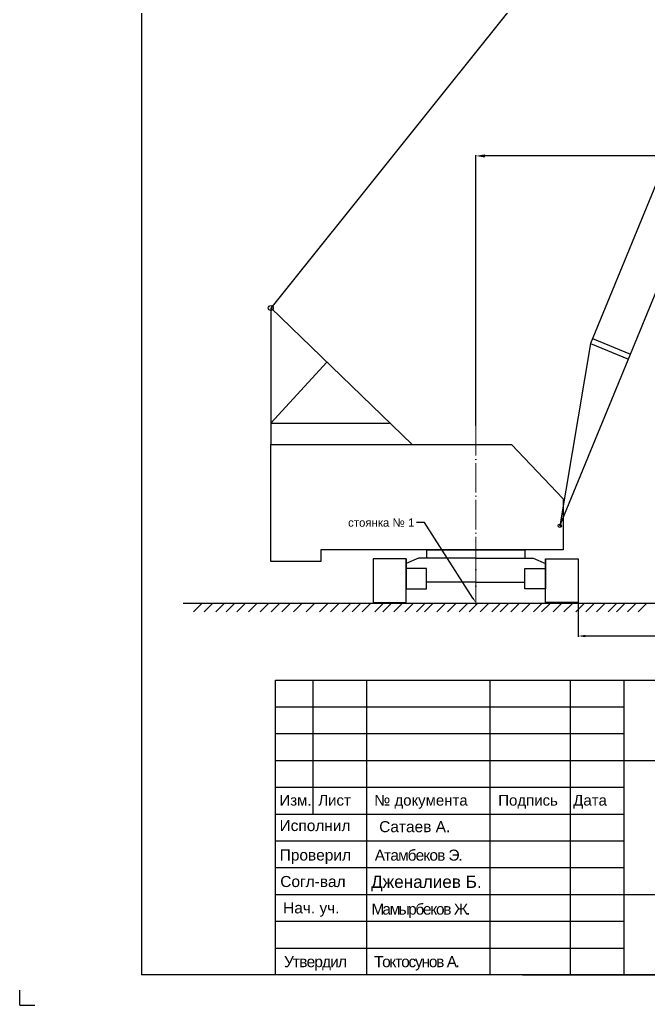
# Model space of a CAD drawing. Header units: millimetres. Extents: x 155577 to 993706, y -295114 to -113927.
# Drawn here: x 820903 to 836234, y -282929 to -258874 of the extents above; entities that cross this region are included whole.
import ezdxf
from ezdxf import colors
from ezdxf.entities.mleader import LeaderData, LeaderLine
from ezdxf.math import Vec2, Vec3

# ---------------------------------------------------------------- set-up
doc = ezdxf.new("R2010")
doc.units = ezdxf.units.MM
doc.linetypes.add('ACAD_ISO04W100', pattern=[30, 24, -3, 0, -3])
doc.layers.add('ось', color=160, linetype='Continuous', lineweight=15)
doc.layers.add('размер', color=84, linetype='Continuous', lineweight=18)
doc.styles.get("Standard").update_dxf_attribs({"font": 'arial.ttf'})
doc.dimstyles.new('ISO-25', dxfattribs={"dimtxt": 170, "dimasz": 170, "dimexe": 20, "dimexo": 10, "dimgap": 40, "dimtad": 1, "dimtxsty": 'Standard', "dimcen": 2.5, "dimadec": 0, "dimazin": 0, "dimtfac": 1, "dimtmove": 0, "dimatfit": 3, "dimfxl": 0, "dimarcsym": 0})

# ---------------------------------------------------------------- blocks, each defined once
blk = doc.blocks.new('*D83')
at = {"layer": 'Defpoints', "color": 0, "transparency": 16777216}
for p in [(834526, -273101), (839526, -273101), (834526, -273917)]:
    blk.add_point(p, dxfattribs=at)
at = {"layer": 'размер', "color": 0, "lineweight": -2, "transparency": 16777216}
for p, q in [((834526, -273111), (834526, -273937)), ((839526, -273111), (839526, -273937)), ((839356, -273917), (834696, -273917))]:
    blk.add_line(p, q, dxfattribs=at)
at = {"layer": 'размер', "color": 0, "transparency": 16777216}
for points in [[(834696, -273888), (834696, -273945), (834526, -273917)], [(839356, -273888), (839356, -273945), (839526, -273917)]]:
    blk.add_solid(points, dxfattribs=at)
at = {"layer": 'размер', "color": 0, "transparency": 16777216, "insert": (837123, -273790), "char_height": 170, "attachment_point": 5}
blk.add_mtext('5000', dxfattribs=at)
blk = doc.blocks.new('стрела ДЭК -50 30 м')
for p, q in [((307292, 19005), (312744, 48506)), ((311398, 46721), (307108, 23514)), ((307132, 23643), (308115, 23461)), ((307108, 23514), (308092, 23332)), ((307108, 23514), (307292, 19005))]:
    blk.add_line(p, q)
blk = doc.blocks.new('ходовка ДЭК -50')
at = {"lineweight": 30}
for p, q in [((580953, 8672), (580953, 8472)), ((580953, 8672), (583352, 8672)), ((583352, 8672), (583352, 8472)), ((580452, 8457), (579652, 8457)), ((579652, 8457), (579652, 7387)), ((580753, 8472), (580452, 8339)), ((580452, 7387), (580452, 8457)), ((582152, 8472), (580753, 8472)), ((582152, 8472), (583552, 8472)), ((583552, 8472), (583852, 8339)), ((583852, 8457), (584652, 8457)), ((583852, 7387), (583852, 8457)), ((584652, 8457), (584652, 7387)), ((582152, 7882), (580952, 7882)), ((582152, 7882), (582152, 7882)), ((582152, 7882), (583352, 7882)), ((582152, 7882), (582152, 7882)), ((579652, 7387), (580452, 7387)), ((584652, 7387), (583852, 7387))]:
    blk.add_line(p, q, dxfattribs=at)
for p, q in [((580452, 8457), (580452, 8222)), ((583852, 8457), (583852, 8222))]:
    blk.add_line(p, q)
for points in [[(580952, 8222), (580452, 8222), (580452, 7722), (580952, 7722)], [(583352, 8222), (583852, 8222), (583852, 7722), (583352, 7722)]]:
    blk.add_lwpolyline(points, close=True, dxfattribs=at)
blk = doc.blocks.new('корпус ДЭК-50')
at = {"lineweight": 30}
for p, q in [((537296, 11242), (533847, 14577)), ((533847, 14577), (533847, 11242)), ((533847, 11767), (535212, 13257)), ((533847, 11767), (536741, 11767)), ((533847, 8391), (533847, 11242)), ((533847, 11242), (539715, 11242)), ((539715, 11242), (540977, 9922)), ((540977, 9922), (540977, 8672)), ((540977, 8672), (535070, 8672)), ((535070, 8672), (535070, 8391)), ((535070, 8391), (533847, 8391))]:
    blk.add_line(p, q, dxfattribs=at)
blk.add_line((533847, 8391), (533847, 8672))
at = {"color": 70, "lineweight": 30}
for centre, radius in [((533847, 14577), 60.4), ((540897, 9261), 40.4)]:
    blk.add_circle(centre, radius, dxfattribs=at)
at = {"layer": 'ось', "linetype": 'ACAD_ISO04W100', "ltscale": 30}
blk.add_line((538847, 11693), (538847, 7633), dxfattribs=at)
blk = doc.blocks.new('*D90')
at = {"layer": 'Defpoints', "color": 0, "transparency": 16777216}
for p in [(832026, -262199), (845439, -263050), (832026, -268795)]:
    blk.add_point(p, dxfattribs=at)
at = {"layer": 'размер', "color": 0, "lineweight": -2, "transparency": 16777216}
for p, q in [((832026, -268785), (832026, -262179)), ((845439, -263040), (845439, -262179)), ((845214, -262199), (832251, -262199))]:
    blk.add_line(p, q, dxfattribs=at)
at = {"layer": 'размер', "color": 0, "transparency": 16777216}
for points in [[(832251, -262162), (832251, -262237), (832026, -262199)], [(845214, -262162), (845214, -262237), (845439, -262199)]]:
    blk.add_solid(points, dxfattribs=at)
at = {"layer": 'размер', "color": 0, "transparency": 16777216, "insert": (838732, -261970), "char_height": 170, "attachment_point": 5}
blk.add_mtext('{\\H1.4706x;R=13.4 м    г/п = 15.7 т}', dxfattribs=at)
blk = doc.blocks.new('A4')
for p in [(839200.34, -1948.12), (839385.34, -2235.12)]:
    blk.add_line(p, (839200.34, -2235.12))
at = {"color": 4}
for q in [(839180.34, -2237.62), (839182.84, -2240.12)]:
    blk.add_line((839180.34, -2240.12), q, dxfattribs=at)

msp = doc.modelspace()

# ---------------------------------------------------------------- linework, layer by layer
for p, q in [((843791.401, -244946.7), (827025.931, -265910.717)), ((838256.931, -273120.717), (824889.858, -273120.717)), ((825141.808, -273324.364), (825345.455, -273120.717)), ((825404.441, -273324.364), (825608.088, -273120.717)), ((825689.586, -273324.364), (825893.232, -273120.717)), ((825689.586, -273324.364), (825893.232, -273120.717)), ((825689.586, -273324.364), (825893.232, -273120.717)), ((825937.208, -273324.364), (826140.855, -273120.717)), ((826199.841, -273324.364), (826403.488, -273120.717)), ((826484.986, -273324.364), (826688.632, -273120.717)), ((826769.14, -273324.364), (826972.787, -273120.717)), ((826769.14, -273324.364), (826972.787, -273120.717)), ((827036.181, -273324.364), (827239.828, -273120.717)), ((827298.814, -273324.364), (827502.461, -273120.717)), ((827583.959, -273324.364), (827787.605, -273120.717)), ((827891.801, -273324.364), (828095.447, -273120.717)), ((827891.801, -273324.364), (828095.447, -273120.717)), ((828218.264, -273324.364), (828421.911, -273120.717)), ((828480.896, -273324.364), (828684.543, -273120.717)), ((828766.041, -273324.364), (828969.688, -273120.717)), ((828766.041, -273324.364), (828969.688, -273120.717)), ((828766.041, -273324.364), (828969.688, -273120.717)), ((829013.664, -273324.364), (829217.311, -273120.717)), ((829256.296, -273324.364), (829459.943, -273120.717)), ((829561.441, -273324.364), (829765.088, -273120.717)), ((829762.607, -273324.364), (829966.254, -273120.717)), ((829762.607, -273324.364), (829966.254, -273120.717)), ((830029.648, -273324.364), (830233.295, -273120.717)), ((830292.28, -273324.364), (830495.927, -273120.717)), ((830577.425, -273324.364), (830781.072, -273120.717)), ((830778.591, -273324.364), (830982.238, -273120.717)), ((830778.591, -273324.364), (830982.238, -273120.717)), ((831073.099, -273324.364), (831276.746, -273120.717)), ((831335.731, -273324.364), (831539.378, -273120.717)), ((831620.876, -273324.364), (831824.523, -273120.717)), ((831620.876, -273324.364), (831824.523, -273120.717)), ((831620.876, -273324.364), (831824.523, -273120.717)), ((831868.499, -273324.364), (832072.146, -273120.717)), ((832131.131, -273324.364), (832334.778, -273120.717)), ((832416.276, -273324.364), (832619.923, -273120.717)), ((832617.442, -273324.364), (832821.089, -273120.717)), ((832617.442, -273324.364), (832821.089, -273120.717)), ((832884.483, -273324.364), (833088.13, -273120.717)), ((833147.116, -273324.364), (833350.762, -273120.717)), ((833432.26, -273324.364), (833635.907, -273120.717)), ((833633.426, -273324.364), (833837.073, -273120.717)), ((833633.426, -273324.364), (833837.073, -273120.717)), ((833915.482, -273324.364), (834119.129, -273120.717)), ((834178.114, -273324.364), (834381.761, -273120.717)), ((834463.259, -273324.364), (834666.906, -273120.717)), ((834463.259, -273324.364), (834666.906, -273120.717)), ((834463.259, -273324.364), (834666.906, -273120.717)), ((834710.882, -273324.364), (834914.529, -273120.717)), ((834973.514, -273324.364), (835177.161, -273120.717)), ((835258.659, -273324.364), (835462.306, -273120.717)), ((835459.825, -273324.364), (835663.472, -273120.717)), ((835459.825, -273324.364), (835663.472, -273120.717)), ((835726.866, -273324.364), (835930.513, -273120.717)), ((835989.498, -273324.364), (836193.145, -273120.717)), ((827143.775, -282186.761), (827143.775, -274991.582)), ((827143.775, -274991.582), (851345.74, -274991.582)), ((828059.525, -278262.118), (828059.525, -274991.582)), ((829367.739, -282186.761), (829367.739, -274991.582)), ((832376.632, -282186.761), (832376.632, -274991.582)), ((834338.954, -282186.761), (834338.954, -274991.582)), ((835647.168, -282186.761), (835647.168, -274991.582)), ((827143.775, -275645.69), (835647.168, -275645.69)), ((827143.775, -276299.797), (835647.168, -276299.797)), ((827143.775, -276953.904), (851345.74, -276953.904)), ((827143.775, -276953.904), (851345.74, -276953.904)), ((827143.775, -277608.011), (835647.168, -277608.011)), ((827143.775, -278262.118), (835647.168, -278262.118)), ((827143.775, -278262.118), (835647.168, -278262.118)), ((827143.775, -278916.225), (835647.168, -278916.225)), ((827143.775, -278916.225), (835647.168, -278916.225)), ((827143.775, -279570.333), (835647.168, -279570.333)), ((827143.775, -280224.44), (851345.74, -280224.44)), ((827143.775, -280878.547), (835647.168, -280878.547)), ((827143.775, -280878.547), (835647.168, -280878.547)), ((827143.775, -281532.654), (835647.168, -281532.654)), ((851345.74, -282186.761), (833163.94, -282186.761)), ((833163.94, -282186.761), (851345.74, -282186.761))]:
    msp.add_line(p, q)
at = {"layer": 'ось', "linetype": 'ACAD_ISO04W100', "ltscale": 30}
msp.add_line((832025.931, -271886.538), (832025.931, -273143.89), dxfattribs=at)

# ---------------------------------------------------------------- block references
at = {"color": 4, "xscale": 148.5, "yscale": 148.5, "zscale": 148.5}
msp.add_blockref('A4', (-123797377.538, 49729.164), dxfattribs=at)
at = {"rotation": 348.137074293225}
msp.add_blockref('стрела ДЭК -50 30 м', (529440.076, -226655.321), dxfattribs=at)
for name, p in [('корпус ДЭК-50', (293179.417, -280487.614)), ('ходовка ДЭК -50', (249873.438, -280487.614))]:
    msp.add_blockref(name, p)

# ---------------------------------------------------------------- texts
at = {"attachment_point": 1}
for s, insert, char_height, width in [('Изм.', (827238.583, -277793.965), 261.6429, 3075.09004), ('Лист', (828184.706, -277793.965), 261.6429, 3075.09004), ('{\\fArial|b0|i0|c204|p34;№ документа}', (829549.102, -277793.965), 261.64286, 3075.09004), ('Подпись ', (832574.851, -277793.965), 261.6429, 1589.57003), ('Дата', (834404.039, -277793.965), 261.6429, 725.22237), ('Исполнил', (827241.65, -278407.235), 269.5497, 1536.4293), ('Сатаев А.', (829671.335, -278434.543), 269.5497, 2643.40605), ('Проверил', (827244.704, -279126.596), 269.5497, 1536.4293), ('{\\T0.9;Атамбеков Э}.', (829562.645, -279130.17), 269.54965, 2835.52721), ('Согл-вал', (827258.466, -279773.361), 269.5497, 1536.4293), ('Дженалиев Б.', (829472.589, -279764.223), 299.49961, 2761.70796), ('Нач. уч.', (827327.63, -280416.514), 269.5497, 2076.7043), ('{\\T0.85;Мамырбеков Ж\\T0.75;.}', (829482.025, -280446.784), 269.54965, 3102.1488), ('{\\T0.9;Утвердил}', (827350.37, -281729.935), 269.54965, 1536.4293), ('{\\T0.85;Токтосунов А.}', (829547.112, -281729.935), 269.54965, 3177.93611)]:
    msp.add_mtext(s, dxfattribs=dict(at, insert=insert, char_height=char_height, width=width))

# ---------------------------------------------------------------- dimensions: what is measured, and where the dimension line sits
at = {"layer": 'размер'}
dim = msp.add_linear_dim(base=(832025.931, -262199.032), p1=(845438.515, -263049.854), p2=(832025.931, -268795.112), text='{\\H1.4706x;R=13.4 м    г/п = 15.7 т}', dimstyle='ISO-25', override={"dimasz": 225, "dimgap": 100}, dxfattribs=at)
dim.commit()
dim.dimension.update_dxf_attribs({"geometry": '*D90', "text_midpoint": (838732.223, -262199.032), "dimtype": 160})
dim = msp.add_linear_dim(base=(834525.931, -273916.758), p1=(839525.931, -273100.717), p2=(834525.931, -273100.717), dimstyle='ISO-25', dxfattribs=at)
dim.commit()
dim.dimension.update_dxf_attribs({"geometry": '*D83', "text_midpoint": (837123.11, -273916.758), "dimtype": 160})

# ---------------------------------------------------------------- leaders
ml = msp.add_multileader_mtext('Standard')
ml.set_content('cтоянка № 1', color=256)
ml.set_leader_properties()
ml.build(insert=Vec2(0, 0))
ml.multileader.update_dxf_attribs({"dogleg_length": 200, "arrow_head_size": 130})
ctx = ml.context
ctx.base_point, ctx.char_height, ctx.arrow_head_size, ctx.landing_gap_size, ctx.plane_origin = Vec3(828923.707, -271149.836), 200, 130, 50, Vec3(832025.931, -272769.644)
ctx.text_align_type = 2
notes = []
notes.append((ctx, [(0, (1, 1, 0), (830778.141, -271149.836), (-1, 0), 200, [(0, [(832025.931, -273100.717)], 0, [])])]))
ctx.mtext.insert, ctx.mtext.alignment, ctx.mtext.flow_direction = Vec3(830528.141, -271048.199), 3, 5
for ctx, leaders in notes:
    for number, flags, end, landing, length, lines in leaders:
        leader = LeaderData()
        leader.index, (leader.has_last_leader_line, leader.has_dogleg_vector, leader.attachment_direction) = number, flags
        leader.last_leader_point, leader.dogleg_vector, leader.dogleg_length = Vec3(end), Vec3(landing), length
        for number, points, colour, breaks in lines:
            line = LeaderLine()
            line.index, line.vertices, line.color, line.breaks = number, Vec3.list(points), colors.encode_raw_color(colour), breaks
            leader.lines.append(line)
        ctx.leaders.append(leader)

doc.saveas('drawing.dxf')
